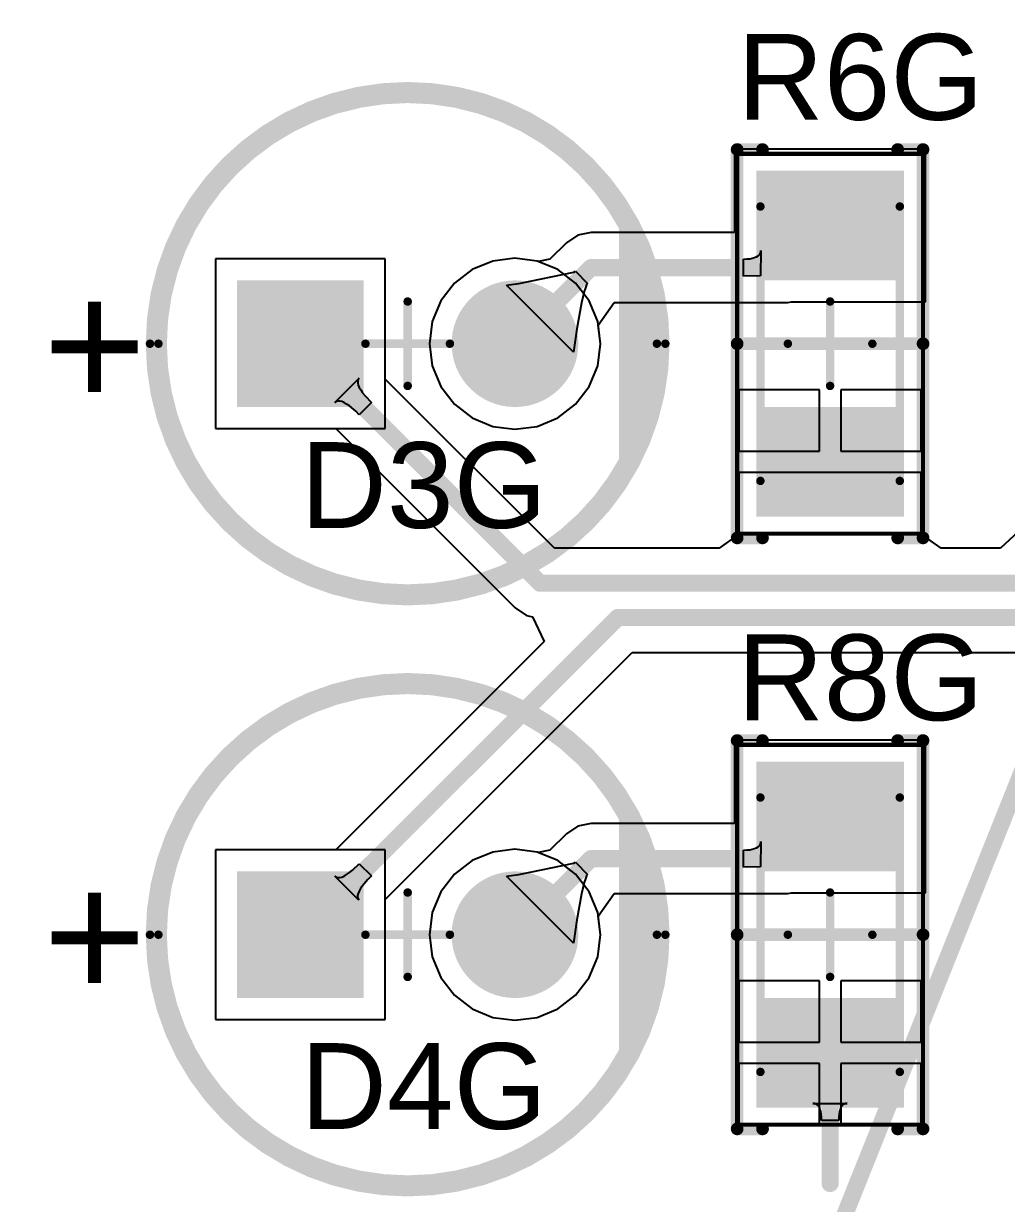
# Model space of a CAD drawing. Header units: inches. Extents: x -0.14 to 3.29, y -0.08 to 7.88.
# Drawn here: x 1.888 to 2.346, y 5.682 to 6.232 of the extents above; entities that cross this region are included whole.
import ezdxf

# ---------------------------------------------------------------- set-up
doc = ezdxf.new("R2010")
doc.units = ezdxf.units.IN
doc.header["$MEASUREMENT"] = 0
for name, color, linetype in [('Bottom Layer', 5, 'Continuous'), ('Bottom Solder', 6, 'Continuous'), ('Multi-Layer', 9, 'Continuous'), ('Pad Holes', 156, 'Continuous'), ('PCBD Notes', 76, 'Continuous'), ('Top 3D Body', 56, 'Continuous'), ('Top Courtyard', 56, 'Continuous'), ('Top Layer', 1, 'Continuous'), ('Top Overlay', 2, 'Continuous'), ('Top Paste', 8, 'Continuous'), ('Top Solder', 216, 'Continuous')]:
    doc.layers.add(name, color=color, linetype=linetype)
doc.styles.add('Arial', font='', dxfattribs={"height": 0.2})
doc.styles.get('Arial').set_extended_font_data('Arial')

# ---------------------------------------------------------------- blocks, each defined once
blk = doc.blocks.new('RES_1206_3216_310')
at = {"layer": 'Top Layer'}
for points in [[(-0.07874, -0.03248), (-0.07874, 0.03248), (-0.03149, 0.03248), (-0.03149, -0.03248)], [(0.0315, -0.03248), (0.0315, 0.03248), (0.07874, 0.03248), (0.07874, -0.03248)]]:
    blk.add_hatch(color=1, dxfattribs=at).paths.add_polyline_path(points)
at = {"layer": 'Top Paste'}
for points in [[(-0.07874, -0.03248), (-0.07874, 0.03248), (-0.03149, 0.03248), (-0.03149, -0.03248)], [(0.0315, -0.03248), (0.0315, 0.03248), (0.07874, 0.03248), (0.07874, -0.03248)]]:
    blk.add_hatch(color=8, dxfattribs=at).paths.add_polyline_path(points)
at = {"layer": 'Top Solder'}
for points in [[(-0.08071, -0.03445), (-0.08071, 0.03445), (-0.02953, 0.03445), (-0.02953, -0.03445)], [(0.02953, -0.03445), (0.02953, 0.03445), (0.08071, 0.03445), (0.08071, -0.03445)]]:
    blk.add_hatch(color=216, dxfattribs=at).paths.add_polyline_path(points)
at = {"layer": 'Top 3D Body'}
for points in [[(0.06398, 0.03248, 0.00394, 0.00394, 0), (-0.06398, 0.03248, 0.00394, 0.00394, 0)], [(-0.06398, -0.03248, 0.00394, 0.00394, 0), (-0.06398, 0.03248, 0.00394, 0.00394, 0)], [(0.06398, -0.03248, 0.00394, 0.00394, 0), (0.06398, 0.03248, 0.00394, 0.00394, 0)], [(0.06398, -0.03248, 0.00394, 0.00394, 0), (-0.06398, -0.03248, 0.00394, 0.00394, 0)]]:
    blk.add_lwpolyline(points, format="xyseb", dxfattribs=at)
for points in [[(-0.06496, 0.03248, 0.00197, 0.00197, 1), (-0.06299, 0.03248, 0.00197, 0.00197, 1)], [(-0.06496, 0.03248, 0.00197, 0.00197, 1), (-0.06299, 0.03248, 0.00197, 0.00197, 1)], [(0.06299, 0.03248, 0.00197, 0.00197, 1), (0.06496, 0.03248, 0.00197, 0.00197, 1)], [(0.06299, 0.03248, 0.00197, 0.00197, 1), (0.06496, 0.03248, 0.00197, 0.00197, 1)], [(-0.06496, -0.03248, 0.00197, 0.00197, 1), (-0.06299, -0.03248, 0.00197, 0.00197, 1)], [(-0.06496, -0.03248, 0.00197, 0.00197, 1), (-0.06299, -0.03248, 0.00197, 0.00197, 1)], [(0.06299, -0.03248, 0.00197, 0.00197, 1), (0.06496, -0.03248, 0.00197, 0.00197, 1)], [(0.06299, -0.03248, 0.00197, 0.00197, 1), (0.06496, -0.03248, 0.00197, 0.00197, 1)]]:
    blk.add_lwpolyline(points, format="xyseb", close=True, dxfattribs=at)
at = {"layer": 'Top Courtyard'}
for points in [[(0.08858, 0.04331, 0.00197, 0.00197, 0), (-0.08858, 0.04331, 0.00197, 0.00197, 0)], [(-0.08858, -0.04331, 0.00197, 0.00197, 0), (-0.08858, 0.04331, 0.00197, 0.00197, 0)], [(0.08858, -0.04331, 0.00197, 0.00197, 0), (0.08858, 0.04331, 0.00197, 0.00197, 0)], [(0, -0.01968, 0.00394, 0.00394, 0), (0, 0.01969, 0.00394, 0.00394, 0)], [(0.01969, 0, 0.00394, 0.00394, 0), (-0.01969, 0, 0.00394, 0.00394, 0)], [(0.08858, -0.04331, 0.00197, 0.00197, 0), (-0.08858, -0.04331, 0.00197, 0.00197, 0)]]:
    blk.add_lwpolyline(points, format="xyseb", dxfattribs=at)
for points in [[(-0.08908, 0.04331, 0.000984, 0.000984, 1), (-0.08809, 0.04331, 0.000984, 0.000984, 1)], [(-0.08908, 0.04331, 0.000984, 0.000984, 1), (-0.08809, 0.04331, 0.000984, 0.000984, 1)], [(0.08809, 0.04331, 0.000984, 0.000984, 1), (0.08908, 0.04331, 0.000984, 0.000984, 1)], [(0.08809, 0.04331, 0.000984, 0.000984, 1), (0.08908, 0.04331, 0.000984, 0.000984, 1)], [(-0.00098, 0.01969, 0.00197, 0.00197, 1), (0.00099, 0.01969, 0.00197, 0.00197, 1)], [(-0.02067, 0, 0.00197, 0.00197, 1), (-0.0187, 0, 0.00197, 0.00197, 1)], [(0.0187, 0, 0.00197, 0.00197, 1), (0.02067, 0, 0.00197, 0.00197, 1)], [(-0.00098, -0.01968, 0.00197, 0.00197, 1), (0.00099, -0.01968, 0.00197, 0.00197, 1)], [(-0.08908, -0.04331, 0.000984, 0.000984, 1), (-0.08809, -0.04331, 0.000984, 0.000984, 1)], [(-0.08908, -0.04331, 0.000984, 0.000984, 1), (-0.08809, -0.04331, 0.000984, 0.000984, 1)], [(0.08809, -0.04331, 0.000984, 0.000984, 1), (0.08908, -0.04331, 0.000984, 0.000984, 1)], [(0.08809, -0.04331, 0.000984, 0.000984, 1), (0.08908, -0.04331, 0.000984, 0.000984, 1)]]:
    blk.add_lwpolyline(points, format="xyseb", close=True, dxfattribs=at)
at = {"layer": 'Top Overlay'}
for points in [[(0.09055, 0.04331, 0.00591, 0.00591, 0), (-0.09055, 0.04331, 0.00591, 0.00591, 0)], [(-0.09055, 0.0315, 0.00591, 0.00591, 0), (-0.09055, 0.04331, 0.00591, 0.00591, 0)], [(0, -0.04331, 0.00591, 0.00591, 0), (0, 0.04331, 0.00591, 0.00591, 0)], [(0.09055, 0.0315, 0.00591, 0.00591, 0), (0.09055, 0.04331, 0.00591, 0.00591, 0)], [(-0.09055, -0.04331, 0.00591, 0.00591, 0), (-0.09055, -0.03149, 0.00591, 0.00591, 0)], [(0.09055, -0.04331, 0.00591, 0.00591, 0), (0.09055, -0.03149, 0.00591, 0.00591, 0)], [(0.09055, -0.04331, 0.00591, 0.00591, 0), (-0.09055, -0.04331, 0.00591, 0.00591, 0)]]:
    blk.add_lwpolyline(points, format="xyseb", dxfattribs=at)
for points in [[(-0.09203, 0.04331, 0.00295, 0.00295, 1), (-0.08907, 0.04331, 0.00295, 0.00295, 1)], [(-0.09203, 0.04331, 0.00295, 0.00295, 1), (-0.08907, 0.04331, 0.00295, 0.00295, 1)], [(-0.00148, 0.04331, 0.00295, 0.00295, 1), (0.00148, 0.04331, 0.00295, 0.00295, 1)], [(0.08907, 0.04331, 0.00295, 0.00295, 1), (0.09203, 0.04331, 0.00295, 0.00295, 1)], [(0.08907, 0.04331, 0.00295, 0.00295, 1), (0.09203, 0.04331, 0.00295, 0.00295, 1)], [(-0.09203, 0.0315, 0.00295, 0.00295, 1), (-0.08907, 0.0315, 0.00295, 0.00295, 1)], [(0.08907, 0.0315, 0.00295, 0.00295, 1), (0.09203, 0.0315, 0.00295, 0.00295, 1)], [(-0.09203, -0.03149, 0.00295, 0.00295, 1), (-0.08907, -0.03149, 0.00295, 0.00295, 1)], [(0.08907, -0.03149, 0.00295, 0.00295, 1), (0.09203, -0.03149, 0.00295, 0.00295, 1)], [(-0.09203, -0.04331, 0.00295, 0.00295, 1), (-0.08907, -0.04331, 0.00295, 0.00295, 1)], [(-0.09203, -0.04331, 0.00295, 0.00295, 1), (-0.08907, -0.04331, 0.00295, 0.00295, 1)], [(-0.00148, -0.04331, 0.00295, 0.00295, 1), (0.00148, -0.04331, 0.00295, 0.00295, 1)], [(0.08907, -0.04331, 0.00295, 0.00295, 1), (0.09203, -0.04331, 0.00295, 0.00295, 1)], [(0.08907, -0.04331, 0.00295, 0.00295, 1), (0.09203, -0.04331, 0.00295, 0.00295, 1)]]:
    blk.add_lwpolyline(points, format="xyseb", close=True, dxfattribs=at)
blk = doc.blocks.new('RES_1206_3216_330')
at = {"layer": 'Top Layer'}
for points in [[(-0.07874, -0.03248), (-0.07874, 0.03248), (-0.03149, 0.03248), (-0.03149, -0.03248)], [(0.0315, -0.03248), (0.0315, 0.03248), (0.07874, 0.03248), (0.07874, -0.03248)]]:
    blk.add_hatch(color=1, dxfattribs=at).paths.add_polyline_path(points)
at = {"layer": 'Top Paste'}
for points in [[(-0.07874, -0.03248), (-0.07874, 0.03248), (-0.03149, 0.03248), (-0.03149, -0.03248)], [(0.0315, -0.03248), (0.0315, 0.03248), (0.07874, 0.03248), (0.07874, -0.03248)]]:
    blk.add_hatch(color=8, dxfattribs=at).paths.add_polyline_path(points)
at = {"layer": 'Top Solder'}
for points in [[(-0.08071, -0.03445), (-0.08071, 0.03445), (-0.02953, 0.03445), (-0.02953, -0.03445)], [(0.02953, -0.03445), (0.02953, 0.03445), (0.08071, 0.03445), (0.08071, -0.03445)]]:
    blk.add_hatch(color=216, dxfattribs=at).paths.add_polyline_path(points)
at = {"layer": 'Top 3D Body'}
for points in [[(0.06398, 0.03248, 0.00394, 0.00394, 0), (-0.06398, 0.03248, 0.00394, 0.00394, 0)], [(-0.06398, -0.03248, 0.00394, 0.00394, 0), (-0.06398, 0.03248, 0.00394, 0.00394, 0)], [(0.06398, -0.03248, 0.00394, 0.00394, 0), (0.06398, 0.03248, 0.00394, 0.00394, 0)], [(0.06398, -0.03248, 0.00394, 0.00394, 0), (-0.06398, -0.03248, 0.00394, 0.00394, 0)]]:
    blk.add_lwpolyline(points, format="xyseb", dxfattribs=at)
for points in [[(-0.06496, 0.03248, 0.00197, 0.00197, 1), (-0.06299, 0.03248, 0.00197, 0.00197, 1)], [(-0.06496, 0.03248, 0.00197, 0.00197, 1), (-0.06299, 0.03248, 0.00197, 0.00197, 1)], [(0.06299, 0.03248, 0.00197, 0.00197, 1), (0.06496, 0.03248, 0.00197, 0.00197, 1)], [(0.06299, 0.03248, 0.00197, 0.00197, 1), (0.06496, 0.03248, 0.00197, 0.00197, 1)], [(-0.06496, -0.03248, 0.00197, 0.00197, 1), (-0.06299, -0.03248, 0.00197, 0.00197, 1)], [(-0.06496, -0.03248, 0.00197, 0.00197, 1), (-0.06299, -0.03248, 0.00197, 0.00197, 1)], [(0.06299, -0.03248, 0.00197, 0.00197, 1), (0.06496, -0.03248, 0.00197, 0.00197, 1)], [(0.06299, -0.03248, 0.00197, 0.00197, 1), (0.06496, -0.03248, 0.00197, 0.00197, 1)]]:
    blk.add_lwpolyline(points, format="xyseb", close=True, dxfattribs=at)
at = {"layer": 'Top Courtyard'}
for points in [[(0.08858, 0.04331, 0.00197, 0.00197, 0), (-0.08858, 0.04331, 0.00197, 0.00197, 0)], [(-0.08858, -0.04331, 0.00197, 0.00197, 0), (-0.08858, 0.04331, 0.00197, 0.00197, 0)], [(0.08858, -0.04331, 0.00197, 0.00197, 0), (0.08858, 0.04331, 0.00197, 0.00197, 0)], [(0, -0.01968, 0.00394, 0.00394, 0), (0, 0.01969, 0.00394, 0.00394, 0)], [(0.01969, 0, 0.00394, 0.00394, 0), (-0.01968, 0, 0.00394, 0.00394, 0)], [(0.08858, -0.04331, 0.00197, 0.00197, 0), (-0.08858, -0.04331, 0.00197, 0.00197, 0)]]:
    blk.add_lwpolyline(points, format="xyseb", dxfattribs=at)
for points in [[(-0.08907, 0.04331, 0.000984, 0.000984, 1), (-0.08809, 0.04331, 0.000984, 0.000984, 1)], [(-0.08907, 0.04331, 0.000984, 0.000984, 1), (-0.08809, 0.04331, 0.000984, 0.000984, 1)], [(0.08809, 0.04331, 0.000984, 0.000984, 1), (0.08908, 0.04331, 0.000984, 0.000984, 1)], [(0.08809, 0.04331, 0.000984, 0.000984, 1), (0.08908, 0.04331, 0.000984, 0.000984, 1)], [(-0.00098, 0.01969, 0.00197, 0.00197, 1), (0.00099, 0.01969, 0.00197, 0.00197, 1)], [(-0.02067, 0, 0.00197, 0.00197, 1), (-0.0187, 0, 0.00197, 0.00197, 1)], [(0.0187, 0, 0.00197, 0.00197, 1), (0.02067, 0, 0.00197, 0.00197, 1)], [(-0.00098, -0.01968, 0.00197, 0.00197, 1), (0.00099, -0.01968, 0.00197, 0.00197, 1)], [(-0.08907, -0.04331, 0.000984, 0.000984, 1), (-0.08809, -0.04331, 0.000984, 0.000984, 1)], [(-0.08907, -0.04331, 0.000984, 0.000984, 1), (-0.08809, -0.04331, 0.000984, 0.000984, 1)], [(0.08809, -0.04331, 0.000984, 0.000984, 1), (0.08908, -0.04331, 0.000984, 0.000984, 1)], [(0.08809, -0.04331, 0.000984, 0.000984, 1), (0.08908, -0.04331, 0.000984, 0.000984, 1)]]:
    blk.add_lwpolyline(points, format="xyseb", close=True, dxfattribs=at)
at = {"layer": 'Top Overlay'}
for points in [[(0.09055, 0.04331, 0.00591, 0.00591, 0), (-0.09055, 0.04331, 0.00591, 0.00591, 0)], [(-0.09055, 0.0315, 0.00591, 0.00591, 0), (-0.09055, 0.04331, 0.00591, 0.00591, 0)], [(0, -0.04331, 0.00591, 0.00591, 0), (0, 0.04331, 0.00591, 0.00591, 0)], [(0.09055, 0.0315, 0.00591, 0.00591, 0), (0.09055, 0.04331, 0.00591, 0.00591, 0)], [(-0.09055, -0.04331, 0.00591, 0.00591, 0), (-0.09055, -0.03149, 0.00591, 0.00591, 0)], [(0.09055, -0.04331, 0.00591, 0.00591, 0), (0.09055, -0.03149, 0.00591, 0.00591, 0)], [(0.09055, -0.04331, 0.00591, 0.00591, 0), (-0.09055, -0.04331, 0.00591, 0.00591, 0)]]:
    blk.add_lwpolyline(points, format="xyseb", dxfattribs=at)
for points in [[(-0.09203, 0.04331, 0.00295, 0.00295, 1), (-0.08907, 0.04331, 0.00295, 0.00295, 1)], [(-0.09203, 0.04331, 0.00295, 0.00295, 1), (-0.08907, 0.04331, 0.00295, 0.00295, 1)], [(-0.00147, 0.04331, 0.00295, 0.00295, 1), (0.00148, 0.04331, 0.00295, 0.00295, 1)], [(0.08908, 0.04331, 0.00295, 0.00295, 1), (0.09203, 0.04331, 0.00295, 0.00295, 1)], [(0.08908, 0.04331, 0.00295, 0.00295, 1), (0.09203, 0.04331, 0.00295, 0.00295, 1)], [(-0.09203, 0.0315, 0.00295, 0.00295, 1), (-0.08907, 0.0315, 0.00295, 0.00295, 1)], [(0.08908, 0.0315, 0.00295, 0.00295, 1), (0.09203, 0.0315, 0.00295, 0.00295, 1)], [(-0.09203, -0.03149, 0.00295, 0.00295, 1), (-0.08907, -0.03149, 0.00295, 0.00295, 1)], [(0.08908, -0.03149, 0.00295, 0.00295, 1), (0.09203, -0.03149, 0.00295, 0.00295, 1)], [(-0.09203, -0.04331, 0.00295, 0.00295, 1), (-0.08907, -0.04331, 0.00295, 0.00295, 1)], [(-0.09203, -0.04331, 0.00295, 0.00295, 1), (-0.08907, -0.04331, 0.00295, 0.00295, 1)], [(-0.00147, -0.04331, 0.00295, 0.00295, 1), (0.00148, -0.04331, 0.00295, 0.00295, 1)], [(0.08908, -0.04331, 0.00295, 0.00295, 1), (0.09203, -0.04331, 0.00295, 0.00295, 1)], [(0.08908, -0.04331, 0.00295, 0.00295, 1), (0.09203, -0.04331, 0.00295, 0.00295, 1)]]:
    blk.add_lwpolyline(points, format="xyseb", close=True, dxfattribs=at)
blk = doc.blocks.new('ED49B4F6_595F_4D62_96BB_D7184CAA9B94_413')
at = {"layer": 'Bottom Layer'}
blk.add_hatch(color=5, dxfattribs=at).paths.add_polyline_path([(-0.02244, -0.02756), (-0.07756, -0.02756), (-0.07756, 0.02756), (-0.02244, 0.02756)])
h = blk.add_hatch(color=5, dxfattribs=at)
edge = h.paths.add_edge_path()
edge.add_arc((0.05, 0), 0.02756, 0, 360)
at = {"layer": 'Bottom Solder'}
blk.add_hatch(color=6, dxfattribs=at).paths.add_polyline_path([(-0.02047, -0.02953), (-0.07953, -0.02953), (-0.07953, 0.02953), (-0.02047, 0.02953)])
h = blk.add_hatch(color=6, dxfattribs=at)
edge = h.paths.add_edge_path()
edge.add_arc((0.05, 0), 0.02953, 0, 360)
at = {"layer": 'Multi-Layer'}
blk.add_hatch(color=9, dxfattribs=at).paths.add_polyline_path([(-0.02244, -0.02756), (-0.07756, -0.02756), (-0.07756, 0.02756), (-0.02244, 0.02756)])
h = blk.add_hatch(color=9, dxfattribs=at)
edge = h.paths.add_edge_path()
edge.add_arc((0.05, 0), 0.02756, 0, 360)
at = {"layer": 'Pad Holes'}
h = blk.add_hatch(color=7, dxfattribs=at)
edge = h.paths.add_edge_path()
edge.add_arc((-0.05, 0), 0.0175, 0, 360)
h = blk.add_hatch(color=7, dxfattribs=at)
edge = h.paths.add_edge_path()
edge.add_arc((0.05, 0), 0.0175, 0, 360)
at = {"layer": 'Top Layer'}
blk.add_hatch(color=1, dxfattribs=at).paths.add_polyline_path([(-0.02244, -0.02756), (-0.07756, -0.02756), (-0.07756, 0.02756), (-0.02244, 0.02756)])
h = blk.add_hatch(color=1, dxfattribs=at)
edge = h.paths.add_edge_path()
edge.add_arc((0.05, 0), 0.02756, 0, 360)
at = {"layer": 'Top Solder'}
blk.add_hatch(color=216, dxfattribs=at).paths.add_polyline_path([(-0.02047, -0.02953), (-0.07953, -0.02953), (-0.07953, 0.02953), (-0.02047, 0.02953)])
h = blk.add_hatch(color=216, dxfattribs=at)
edge = h.paths.add_edge_path()
edge.add_arc((0.05, 0), 0.02953, 0, 360)
at = {"layer": 'Top 3D Body'}
for points in [[(0.11614, 0, 0.00394, 0.00394, 1), (-0.11614, 0, 0.00394, 0.00394, 1)], [(-0.11713, 0, 0.00197, 0.00197, 1), (-0.11516, 0, 0.00197, 0.00197, 1)], [(0.11516, 0, 0.00197, 0.00197, 1), (0.11713, 0, 0.00197, 0.00197, 1)]]:
    blk.add_lwpolyline(points, format="xyseb", close=True, dxfattribs=at)
at = {"layer": 'Top Courtyard'}
for points in [[(0.12008, 0, 0.00394, 0.00394, 1), (-0.12008, 0, 0.00394, 0.00394, 1)], [(-0.00098, 0.01969, 0.00197, 0.00197, 1), (0.00099, 0.01969, 0.00197, 0.00197, 1)], [(-0.12106, 0, 0.00197, 0.00197, 1), (-0.11909, 0, 0.00197, 0.00197, 1)], [(-0.02067, 0, 0.00197, 0.00197, 1), (-0.0187, 0, 0.00197, 0.00197, 1)], [(0.0187, 0, 0.00197, 0.00197, 1), (0.02067, 0, 0.00197, 0.00197, 1)], [(0.11909, 0, 0.00197, 0.00197, 1), (0.12106, 0, 0.00197, 0.00197, 1)], [(-0.00098, -0.01968, 0.00197, 0.00197, 1), (0.00099, -0.01968, 0.00197, 0.00197, 1)]]:
    blk.add_lwpolyline(points, format="xyseb", close=True, dxfattribs=at)
for points in [[(0, -0.01968, 0.00394, 0.00394, 0), (0, 0.01969, 0.00394, 0.00394, 0)], [(-0.01968, 0, 0.00394, 0.00394, 0), (0.01969, 0, 0.00394, 0.00394, 0)]]:
    blk.add_lwpolyline(points, format="xyseb", dxfattribs=at)
at = {"layer": 'Top Overlay'}
for points in [[(0.11614, 0, 0.00787, 0.00787, 1), (-0.11614, 0, 0.00787, 0.00787, 1)], [(0.1004, 0.05512, 0.00394, 0.00394, 1), (0.10433, 0.05512, 0.00394, 0.00394, 1)], [(0.10433, 0.03937, 0.00394, 0.00394, 1), (0.10827, 0.03937, 0.00394, 0.00394, 1)], [(0.10827, 0.02362, 0.00394, 0.00394, 1), (0.11221, 0.02362, 0.00394, 0.00394, 1)], [(-0.11811, 0, 0.00394, 0.00394, 1), (-0.11417, 0, 0.00394, 0.00394, 1)], [(0.11417, 0, 0.00394, 0.00394, 1), (0.11811, 0, 0.00394, 0.00394, 1)], [(0.10827, -0.02756, 0.00394, 0.00394, 1), (0.11221, -0.02756, 0.00394, 0.00394, 1)], [(0.1004, -0.03937, 0.00394, 0.00394, 1), (0.10433, -0.03937, 0.00394, 0.00394, 1)], [(0.1004, -0.03937, 0.00394, 0.00394, 1), (0.10433, -0.03937, 0.00394, 0.00394, 1)], [(0.10433, -0.03937, 0.00394, 0.00394, 1), (0.10827, -0.03937, 0.00394, 0.00394, 1)], [(0.1004, -0.05512, 0.00394, 0.00394, 1), (0.10433, -0.05512, 0.00394, 0.00394, 1)]]:
    blk.add_lwpolyline(points, format="xyseb", close=True, dxfattribs=at)
for points in [[(0.10236, -0.03937, 0.00787, 0.00787, 0), (0.10236, 0.05512, 0.00787, 0.00787, 0)], [(0.1063, -0.03937, 0.00787, 0.00787, 0), (0.1063, 0.03937, 0.00787, 0.00787, 0)], [(0.11024, -0.02756, 0.00787, 0.00787, 0), (0.11024, 0.02362, 0.00787, 0.00787, 0)], [(0.10236, -0.05512, 0.00787, 0.00787, 0), (0.10236, -0.03937, 0.00787, 0.00787, 0)]]:
    blk.add_lwpolyline(points, format="xyseb", dxfattribs=at)
at = {"layer": 'Top Overlay', "style": 'Arial'}
blk.add_text('+', height=0.05906, dxfattribs=at).set_placement((-0.17, -0.03))
blk = doc.blocks.new('ED49B4F6_595F_4D62_96BB_D7184CAA9B94_423')
at = {"layer": 'Bottom Layer'}
blk.add_hatch(color=5, dxfattribs=at).paths.add_polyline_path([(-0.02244, -0.02756), (-0.07756, -0.02756), (-0.07756, 0.02756), (-0.02244, 0.02756)])
h = blk.add_hatch(color=5, dxfattribs=at)
edge = h.paths.add_edge_path()
edge.add_arc((0.05, 0), 0.02756, 0, 360)
at = {"layer": 'Bottom Solder'}
blk.add_hatch(color=6, dxfattribs=at).paths.add_polyline_path([(-0.02047, -0.02953), (-0.07953, -0.02953), (-0.07953, 0.02953), (-0.02047, 0.02953)])
h = blk.add_hatch(color=6, dxfattribs=at)
edge = h.paths.add_edge_path()
edge.add_arc((0.05, 0), 0.02953, 0, 360)
at = {"layer": 'Multi-Layer'}
blk.add_hatch(color=9, dxfattribs=at).paths.add_polyline_path([(-0.02244, -0.02756), (-0.07756, -0.02756), (-0.07756, 0.02756), (-0.02244, 0.02756)])
h = blk.add_hatch(color=9, dxfattribs=at)
edge = h.paths.add_edge_path()
edge.add_arc((0.05, 0), 0.02756, 0, 360)
at = {"layer": 'Pad Holes'}
h = blk.add_hatch(color=7, dxfattribs=at)
edge = h.paths.add_edge_path()
edge.add_arc((-0.05, 0), 0.0175, 0, 360)
h = blk.add_hatch(color=7, dxfattribs=at)
edge = h.paths.add_edge_path()
edge.add_arc((0.05, 0), 0.0175, 0, 360)
at = {"layer": 'Top Layer'}
blk.add_hatch(color=1, dxfattribs=at).paths.add_polyline_path([(-0.02244, -0.02756), (-0.07756, -0.02756), (-0.07756, 0.02756), (-0.02244, 0.02756)])
h = blk.add_hatch(color=1, dxfattribs=at)
edge = h.paths.add_edge_path()
edge.add_arc((0.05, 0), 0.02756, 0, 360)
at = {"layer": 'Top Solder'}
blk.add_hatch(color=216, dxfattribs=at).paths.add_polyline_path([(-0.02047, -0.02953), (-0.07953, -0.02953), (-0.07953, 0.02953), (-0.02047, 0.02953)])
h = blk.add_hatch(color=216, dxfattribs=at)
edge = h.paths.add_edge_path()
edge.add_arc((0.05, 0), 0.02953, 0, 360)
at = {"layer": 'Top 3D Body'}
for points in [[(0.11614, 0, 0.00394, 0.00394, 1), (-0.11614, 0, 0.00394, 0.00394, 1)], [(-0.11713, 0, 0.00197, 0.00197, 1), (-0.11516, 0, 0.00197, 0.00197, 1)], [(0.11516, 0, 0.00197, 0.00197, 1), (0.11713, 0, 0.00197, 0.00197, 1)]]:
    blk.add_lwpolyline(points, format="xyseb", close=True, dxfattribs=at)
at = {"layer": 'Top Courtyard'}
for points in [[(0.12008, 0, 0.00394, 0.00394, 1), (-0.12008, 0, 0.00394, 0.00394, 1)], [(-0.00098, 0.01969, 0.00197, 0.00197, 1), (0.00099, 0.01969, 0.00197, 0.00197, 1)], [(-0.12106, 0, 0.00197, 0.00197, 1), (-0.11909, 0, 0.00197, 0.00197, 1)], [(-0.02067, 0, 0.00197, 0.00197, 1), (-0.0187, 0, 0.00197, 0.00197, 1)], [(0.0187, 0, 0.00197, 0.00197, 1), (0.02067, 0, 0.00197, 0.00197, 1)], [(0.11909, 0, 0.00197, 0.00197, 1), (0.12106, 0, 0.00197, 0.00197, 1)], [(-0.00098, -0.01968, 0.00197, 0.00197, 1), (0.00099, -0.01968, 0.00197, 0.00197, 1)]]:
    blk.add_lwpolyline(points, format="xyseb", close=True, dxfattribs=at)
for points in [[(0, -0.01968, 0.00394, 0.00394, 0), (0, 0.01969, 0.00394, 0.00394, 0)], [(-0.01968, 0, 0.00394, 0.00394, 0), (0.01969, 0, 0.00394, 0.00394, 0)]]:
    blk.add_lwpolyline(points, format="xyseb", dxfattribs=at)
at = {"layer": 'Top Overlay'}
for points in [[(0.11614, 0, 0.00787, 0.00787, 1), (-0.11614, 0, 0.00787, 0.00787, 1)], [(0.1004, 0.05512, 0.00394, 0.00394, 1), (0.10433, 0.05512, 0.00394, 0.00394, 1)], [(0.10433, 0.03937, 0.00394, 0.00394, 1), (0.10827, 0.03937, 0.00394, 0.00394, 1)], [(0.10827, 0.02362, 0.00394, 0.00394, 1), (0.11221, 0.02362, 0.00394, 0.00394, 1)], [(-0.11811, 0, 0.00394, 0.00394, 1), (-0.11417, 0, 0.00394, 0.00394, 1)], [(0.11417, 0, 0.00394, 0.00394, 1), (0.11811, 0, 0.00394, 0.00394, 1)], [(0.10827, -0.02756, 0.00394, 0.00394, 1), (0.11221, -0.02756, 0.00394, 0.00394, 1)], [(0.1004, -0.03937, 0.00394, 0.00394, 1), (0.10433, -0.03937, 0.00394, 0.00394, 1)], [(0.1004, -0.03937, 0.00394, 0.00394, 1), (0.10433, -0.03937, 0.00394, 0.00394, 1)], [(0.10433, -0.03937, 0.00394, 0.00394, 1), (0.10827, -0.03937, 0.00394, 0.00394, 1)], [(0.1004, -0.05512, 0.00394, 0.00394, 1), (0.10433, -0.05512, 0.00394, 0.00394, 1)]]:
    blk.add_lwpolyline(points, format="xyseb", close=True, dxfattribs=at)
for points in [[(0.10236, -0.03937, 0.00787, 0.00787, 0), (0.10236, 0.05512, 0.00787, 0.00787, 0)], [(0.1063, -0.03937, 0.00787, 0.00787, 0), (0.1063, 0.03937, 0.00787, 0.00787, 0)], [(0.11024, -0.02756, 0.00787, 0.00787, 0), (0.11024, 0.02362, 0.00787, 0.00787, 0)], [(0.10236, -0.05512, 0.00787, 0.00787, 0), (0.10236, -0.03937, 0.00787, 0.00787, 0)]]:
    blk.add_lwpolyline(points, format="xyseb", dxfattribs=at)
at = {"layer": 'Top Overlay', "style": 'Arial'}
blk.add_text('+', height=0.05906, dxfattribs=at).set_placement((-0.17, -0.03))

msp = doc.modelspace()

# ---------------------------------------------------------------- linework, layer by layer
at = {"layer": 'Bottom Layer'}
for p, q in [((2.05649, 6.12224), (1.97737, 6.12224)), ((1.97737, 6.12224), (1.97737, 6.04312)), ((2.05649, 6.04312), (2.05649, 6.12224)), ((2.1066, 6.12122), (2.09698, 6.11723)), ((2.11693, 6.12258), (2.1066, 6.12122)), ((2.12726, 6.12122), (2.11693, 6.12258)), ((2.13688, 6.11723), (2.12726, 6.12122)), ((2.09698, 6.11723), (2.08872, 6.11089)), ((2.14514, 6.11089), (2.13688, 6.11723)), ((2.08872, 6.11089), (2.08238, 6.10263)), ((2.15148, 6.10263), (2.14514, 6.11089)), ((2.08238, 6.10263), (2.07839, 6.093)), ((2.15547, 6.093), (2.15148, 6.10263)), ((2.07839, 6.093), (2.07703, 6.08268)), ((2.15683, 6.08268), (2.15547, 6.093)), ((2.07703, 6.08268), (2.07839, 6.07235)), ((2.15547, 6.07235), (2.15683, 6.08268)), ((2.07839, 6.07235), (2.08238, 6.06273)), ((2.15148, 6.06273), (2.15547, 6.07235)), ((2.08238, 6.06273), (2.08872, 6.05446)), ((2.14514, 6.05446), (2.15148, 6.06273)), ((2.08872, 6.05446), (2.09698, 6.04812)), ((2.13688, 6.04812), (2.14514, 6.05446)), ((2.09698, 6.04812), (2.1066, 6.04414)), ((2.12726, 6.04414), (2.13688, 6.04812)), ((1.97737, 6.04312), (2.05649, 6.04312)), ((2.1066, 6.04414), (2.11693, 6.04278)), ((2.11693, 6.04278), (2.12726, 6.04414)), ((2.05649, 5.84665), (1.97737, 5.84665)), ((1.97737, 5.84665), (1.97737, 5.76753)), ((2.05649, 5.76753), (2.05649, 5.84665)), ((2.1066, 5.84563), (2.09698, 5.84164)), ((2.11693, 5.84699), (2.1066, 5.84563)), ((2.12726, 5.84563), (2.11693, 5.84699)), ((2.13688, 5.84164), (2.12726, 5.84563)), ((2.09698, 5.84164), (2.08872, 5.8353)), ((2.14514, 5.8353), (2.13688, 5.84164)), ((2.08872, 5.8353), (2.08238, 5.82704)), ((2.15148, 5.82704), (2.14514, 5.8353)), ((2.08238, 5.82704), (2.07839, 5.81741)), ((2.15547, 5.81741), (2.15148, 5.82704)), ((2.07839, 5.81741), (2.07703, 5.80709)), ((2.15683, 5.80709), (2.15547, 5.81741)), ((2.07703, 5.80709), (2.07839, 5.79676)), ((2.15547, 5.79676), (2.15683, 5.80709)), ((2.07839, 5.79676), (2.08238, 5.78714)), ((2.15148, 5.78714), (2.15547, 5.79676)), ((2.08238, 5.78714), (2.08872, 5.77887)), ((2.14514, 5.77887), (2.15148, 5.78714)), ((2.08872, 5.77887), (2.09698, 5.77253)), ((2.13688, 5.77253), (2.14514, 5.77887)), ((2.09698, 5.77253), (2.1066, 5.76855)), ((2.12726, 5.76855), (2.13688, 5.77253)), ((1.97737, 5.76753), (2.05649, 5.76753)), ((2.1066, 5.76855), (2.11693, 5.76719)), ((2.11693, 5.76719), (2.12726, 5.76855))]:
    msp.add_line(p, q, dxfattribs=at)
at = {"layer": 'PCBD Notes'}
msp.add_lwpolyline([(0, 0, 0.00787, 0.00787, 0), (3.14961, 7.87402, 0.00787, 0.00787, 0)], format="xyseb", dxfattribs=at)
at = {"layer": 'Top Layer'}
for p, q in [((2.30826, 6.17342), (2.2193, 6.17342)), ((2.2193, 6.17342), (2.2193, 6.13449)), ((2.30826, 6.10217), (2.30826, 6.17342)), ((2.15243, 6.13449), (2.14618, 6.13324)), ((2.2193, 6.13449), (2.15243, 6.13449)), ((2.14089, 6.12971), (2.13325, 6.12207)), ((2.14618, 6.13324), (2.14089, 6.12971)), ((2.22949, 6.12317), (2.23022, 6.12361)), ((2.23022, 6.12361), (2.23079, 6.12413)), ((2.23079, 6.12413), (2.2312, 6.12473)), ((2.2312, 6.12473), (2.23145, 6.12541)), ((2.23154, 6.12617), (2.23142, 6.11429)), ((2.23145, 6.12541), (2.23154, 6.12617)), ((2.05649, 6.12224), (1.97737, 6.12224)), ((1.97737, 6.12224), (1.97737, 6.04312)), ((2.05649, 6.06619), (2.05649, 6.12224)), ((2.1066, 6.12122), (2.09698, 6.11723)), ((2.11693, 6.12258), (2.1066, 6.12122)), ((2.12726, 6.12122), (2.11693, 6.12258)), ((2.12785, 6.12097), (2.12726, 6.12122)), ((2.13325, 6.12207), (2.12785, 6.12097)), ((2.22342, 6.12217), (2.22496, 6.12221)), ((2.22342, 6.11417), (2.22342, 6.12217)), ((2.22496, 6.12221), (2.22633, 6.12233)), ((2.22633, 6.12233), (2.22754, 6.12253)), ((2.22754, 6.12253), (2.2286, 6.12281)), ((2.2286, 6.12281), (2.22949, 6.12317)), ((2.09698, 6.11723), (2.08872, 6.11089)), ((2.11872, 6.11079), (2.14434, 6.116)), ((2.14434, 6.116), (2.14507, 6.11648)), ((2.14507, 6.11648), (2.15073, 6.11082)), ((2.23142, 6.11429), (2.22342, 6.11417)), ((2.08872, 6.11089), (2.08238, 6.10263)), ((2.11305, 6.10996), (2.11872, 6.11079)), ((2.14421, 6.0788), (2.11305, 6.10996)), ((2.14918, 6.10698), (2.14796, 6.10167)), ((2.14974, 6.10881), (2.14918, 6.10698)), ((2.15025, 6.11009), (2.14974, 6.10881)), ((2.15073, 6.11082), (2.15025, 6.11009)), ((2.08238, 6.10263), (2.07839, 6.093)), ((2.14796, 6.10167), (2.14583, 6.08959)), ((2.15569, 6.0913), (2.16316, 6.10186)), ((2.16316, 6.10186), (2.24416, 6.10186)), ((2.24416, 6.10186), (2.24573, 6.10217)), ((2.24573, 6.10217), (2.30826, 6.10217)), ((2.07839, 6.093), (2.07703, 6.08268)), ((2.15683, 6.08268), (2.15569, 6.0913)), ((2.14583, 6.08959), (2.14421, 6.0788)), ((2.07703, 6.08268), (2.07839, 6.07235)), ((2.15547, 6.07235), (2.15683, 6.08268)), ((2.07839, 6.07235), (2.08238, 6.06273)), ((2.15148, 6.06273), (2.15547, 6.07235)), ((2.03306, 6.05524), (2.04437, 6.06655)), ((2.04392, 6.06593), (2.04369, 6.06519)), ((2.04369, 6.06519), (2.04369, 6.06434)), ((2.04369, 6.06434), (2.04392, 6.06338)), ((2.04437, 6.06655), (2.04392, 6.06593)), ((2.04392, 6.06338), (2.04437, 6.06231)), ((2.13537, 5.9873), (2.05649, 6.06619)), ((2.08238, 6.06273), (2.08872, 6.05446)), ((2.14514, 6.05446), (2.15148, 6.06273)), ((2.04437, 6.06231), (2.04505, 6.06112)), ((2.04505, 6.06112), (2.04595, 6.05982)), ((2.04595, 6.05982), (2.04708, 6.0584)), ((2.04708, 6.0584), (2.05003, 6.05524)), ((2.25878, 6.06118), (2.2213, 6.06118)), ((2.2213, 6.06118), (2.2213, 6.03256)), ((2.25878, 6.03256), (2.25878, 6.06118)), ((2.30626, 6.06118), (2.26878, 6.06118)), ((2.26878, 6.06118), (2.26878, 6.03256)), ((2.30626, 6.03256), (2.30626, 6.06118)), ((2.03368, 6.05569), (2.03306, 6.05524)), ((2.03441, 6.05592), (2.03368, 6.05569)), ((2.03526, 6.05592), (2.03441, 6.05592)), ((2.03622, 6.05569), (2.03526, 6.05592)), ((2.0373, 6.05524), (2.03622, 6.05569)), ((2.03849, 6.05456), (2.0373, 6.05524)), ((2.03979, 6.05365), (2.03849, 6.05456)), ((2.04273, 6.05116), (2.03979, 6.05365)), ((2.05003, 6.05524), (2.04437, 6.04958)), ((2.08872, 6.05446), (2.09698, 6.04812)), ((2.13688, 6.04812), (2.14514, 6.05446)), ((2.04437, 6.04958), (2.04273, 6.05116)), ((2.09698, 6.04812), (2.1066, 6.04414)), ((2.12726, 6.04414), (2.13688, 6.04812)), ((1.97737, 6.04312), (2.03342, 6.04312)), ((2.03342, 6.04312), (2.11708, 5.95946)), ((2.1066, 6.04414), (2.11693, 6.04278)), ((2.11693, 6.04278), (2.12726, 6.04414)), ((2.2213, 6.03256), (2.25878, 6.03256)), ((2.26878, 6.03256), (2.30626, 6.03256)), ((2.30626, 6.02256), (2.2213, 6.02256)), ((2.2213, 6.02256), (2.2213, 5.9993)), ((2.30626, 5.9993), (2.30626, 6.02256)), ((2.2213, 5.9993), (2.2213, 5.99394)), ((2.30626, 5.99394), (2.30626, 5.9993)), ((2.35345, 5.99677), (2.34311, 5.9873)), ((2.2213, 5.99394), (2.21205, 5.9873)), ((2.31551, 5.9873), (2.30626, 5.99394)), ((2.21205, 5.9873), (2.13537, 5.9873)), ((2.34311, 5.9873), (2.31551, 5.9873)), ((2.11708, 5.95946), (2.12237, 5.95592)), ((2.12237, 5.95592), (2.12517, 5.95536)), ((2.12517, 5.95536), (2.13053, 5.94375)), ((2.13053, 5.94375), (2.03342, 5.84665)), ((2.05649, 5.82357), (2.17159, 5.93868)), ((2.17159, 5.93868), (2.40271, 5.93868)), ((2.30826, 5.89782), (2.2193, 5.89782)), ((2.2193, 5.89782), (2.2193, 5.8589)), ((2.30826, 5.82658), (2.30826, 5.89782)), ((2.14089, 5.85412), (2.13325, 5.84648)), ((2.14618, 5.85765), (2.14089, 5.85412)), ((2.15243, 5.8589), (2.14618, 5.85765)), ((2.2193, 5.8589), (2.15243, 5.8589)), ((2.23022, 5.84802), (2.23079, 5.84854)), ((2.23079, 5.84854), (2.2312, 5.84914)), ((2.2312, 5.84914), (2.23145, 5.84982)), ((2.23154, 5.85058), (2.23142, 5.8387)), ((2.23145, 5.84982), (2.23154, 5.85058)), ((2.03342, 5.84665), (1.97737, 5.84665)), ((1.97737, 5.84665), (1.97737, 5.76753)), ((2.1066, 5.84563), (2.09698, 5.84164)), ((2.11693, 5.84699), (2.1066, 5.84563)), ((2.12726, 5.84563), (2.11693, 5.84699)), ((2.12785, 5.84538), (2.12726, 5.84563)), ((2.13325, 5.84648), (2.12785, 5.84538)), ((2.22342, 5.84658), (2.22496, 5.84662)), ((2.22342, 5.83858), (2.22342, 5.84658)), ((2.22496, 5.84662), (2.22633, 5.84674)), ((2.22633, 5.84674), (2.22754, 5.84694)), ((2.22754, 5.84694), (2.2286, 5.84722)), ((2.2286, 5.84722), (2.22949, 5.84758)), ((2.22949, 5.84758), (2.23022, 5.84802)), ((2.03976, 5.83607), (2.04118, 5.83722)), ((2.04118, 5.83722), (2.04437, 5.84018)), ((2.04437, 5.84018), (2.05003, 5.83453)), ((2.09698, 5.84164), (2.08872, 5.8353)), ((2.11872, 5.8352), (2.14434, 5.84041)), ((2.14434, 5.84041), (2.14507, 5.84089)), ((2.14507, 5.84089), (2.15073, 5.83523)), ((2.23142, 5.8387), (2.22342, 5.83858)), ((2.04425, 5.82321), (2.03306, 5.83441)), ((2.03306, 5.83441), (2.03367, 5.83396)), ((2.03367, 5.83396), (2.03439, 5.83375)), ((2.03439, 5.83375), (2.03524, 5.83376)), ((2.03524, 5.83376), (2.03619, 5.834)), ((2.03619, 5.834), (2.03727, 5.83447)), ((2.03727, 5.83447), (2.03846, 5.83516)), ((2.03846, 5.83516), (2.03976, 5.83607)), ((2.04843, 5.83287), (2.04592, 5.82992)), ((2.05003, 5.83453), (2.04843, 5.83287)), ((2.08872, 5.8353), (2.08238, 5.82704)), ((2.11305, 5.83437), (2.11872, 5.8352)), ((2.14421, 5.80321), (2.11305, 5.83437)), ((2.14974, 5.83322), (2.14918, 5.83139)), ((2.15025, 5.8345), (2.14974, 5.83322)), ((2.15073, 5.83523), (2.15025, 5.8345)), ((2.04384, 5.82635), (2.04361, 5.82539)), ((2.04431, 5.82742), (2.04384, 5.82635)), ((2.045, 5.82861), (2.04431, 5.82742)), ((2.04592, 5.82992), (2.045, 5.82861)), ((2.08238, 5.82704), (2.07839, 5.81741)), ((2.14918, 5.83139), (2.14796, 5.82608)), ((2.15569, 5.81571), (2.16316, 5.82627)), ((2.16316, 5.82627), (2.24416, 5.82627)), ((2.24416, 5.82627), (2.24572, 5.82658)), ((2.24572, 5.82658), (2.30826, 5.82658)), ((2.04361, 5.82539), (2.04359, 5.82455)), ((2.04359, 5.82455), (2.04381, 5.82382)), ((2.04381, 5.82382), (2.04425, 5.82321)), ((2.05649, 5.76753), (2.05649, 5.82357)), ((2.14796, 5.82608), (2.14583, 5.814)), ((2.07839, 5.81741), (2.07703, 5.80709)), ((2.15683, 5.80709), (2.15569, 5.81571)), ((2.14583, 5.814), (2.14421, 5.80321)), ((2.07703, 5.80709), (2.07839, 5.79676)), ((2.15547, 5.79676), (2.15683, 5.80709)), ((2.07839, 5.79676), (2.08238, 5.78714)), ((2.15148, 5.78714), (2.15547, 5.79676)), ((2.08238, 5.78714), (2.08872, 5.77887)), ((2.14514, 5.77887), (2.15148, 5.78714)), ((2.25878, 5.78559), (2.2213, 5.78559)), ((2.2213, 5.78559), (2.2213, 5.75697)), ((2.25878, 5.75697), (2.25878, 5.78559)), ((2.30626, 5.78559), (2.26878, 5.78559)), ((2.26878, 5.78559), (2.26878, 5.75697)), ((2.30626, 5.75697), (2.30626, 5.78559)), ((2.08872, 5.77887), (2.09698, 5.77253)), ((2.13688, 5.77253), (2.14514, 5.77887)), ((2.09698, 5.77253), (2.1066, 5.76855)), ((2.12726, 5.76855), (2.13688, 5.77253)), ((1.97737, 5.76753), (2.05649, 5.76753)), ((2.1066, 5.76855), (2.11693, 5.76719)), ((2.11693, 5.76719), (2.12726, 5.76855)), ((2.2213, 5.75697), (2.25878, 5.75697)), ((2.26878, 5.75697), (2.30626, 5.75697)), ((2.25878, 5.74697), (2.2213, 5.74697)), ((2.2213, 5.74697), (2.2213, 5.71834)), ((2.25878, 5.71834), (2.25878, 5.74697)), ((2.30626, 5.74697), (2.26878, 5.74697)), ((2.26878, 5.74697), (2.26878, 5.71834)), ((2.30626, 5.71834), (2.30626, 5.74697)), ((2.25654, 5.72838), (2.25578, 5.72846)), ((2.25578, 5.72846), (2.27178, 5.72846)), ((2.25722, 5.72814), (2.25654, 5.72838)), ((2.25782, 5.72774), (2.25722, 5.72814)), ((2.25834, 5.72718), (2.25782, 5.72774)), ((2.25878, 5.72646), (2.25834, 5.72718)), ((2.26922, 5.72718), (2.26878, 5.72646)), ((2.26974, 5.72774), (2.26922, 5.72718)), ((2.27034, 5.72814), (2.26974, 5.72774)), ((2.27102, 5.72838), (2.27034, 5.72814)), ((2.27178, 5.72846), (2.27102, 5.72838)), ((2.25914, 5.72558), (2.25878, 5.72646)), ((2.25942, 5.72454), (2.25914, 5.72558)), ((2.25962, 5.72334), (2.25942, 5.72454)), ((2.25974, 5.72198), (2.25962, 5.72334)), ((2.25978, 5.72046), (2.25974, 5.72198)), ((2.26782, 5.72198), (2.26778, 5.72046)), ((2.26794, 5.72334), (2.26782, 5.72198)), ((2.26814, 5.72454), (2.26794, 5.72334)), ((2.26842, 5.72558), (2.26814, 5.72454)), ((2.26878, 5.72646), (2.26842, 5.72558)), ((2.2213, 5.71834), (2.25878, 5.71834)), ((2.26778, 5.72046), (2.25978, 5.72046)), ((2.26878, 5.71834), (2.30626, 5.71834))]:
    msp.add_line(p, q, dxfattribs=at)
for points in [[(2.24416, 6.11817, 0.008, 0.008, 0), (2.26378, 6.13779, 0.008, 0.008, 0)], [(2.11693, 6.08268, 0.008, 0.008, 0), (2.15243, 6.11817, 0.008, 0.008, 0)], [(2.15243, 6.11817, 0.008, 0.008, 0), (2.24416, 6.11817, 0.008, 0.008, 0)], [(2.01693, 6.08268, 0.008, 0.008, 0), (2.12862, 5.97099, 0.008, 0.008, 0)], [(2.12862, 5.97099, 0.008, 0.008, 0), (2.39013, 5.97099, 0.008, 0.008, 0)], [(2.01693, 5.80709, 0.008, 0.008, 0), (2.16483, 5.95499, 0.008, 0.008, 0)], [(2.16483, 5.95499, 0.008, 0.008, 0), (2.40271, 5.95499, 0.008, 0.008, 0)], [(2.24416, 5.84258, 0.008, 0.008, 0), (2.26378, 5.8622, 0.008, 0.008, 0)], [(2.11693, 5.80709, 0.008, 0.008, 0), (2.15243, 5.84258, 0.008, 0.008, 0)], [(2.15243, 5.84258, 0.008, 0.008, 0), (2.24416, 5.84258, 0.008, 0.008, 0)], [(2.26378, 5.6911, 0.008, 0.008, 0), (2.26378, 5.75197, 0.008, 0.008, 0)]]:
    msp.add_lwpolyline(points, format="xyseb", dxfattribs=at)
for points in [[(2.26178, 6.13779, 0.004, 0.004, 1), (2.26578, 6.13779, 0.004, 0.004, 1)], [(2.15043, 6.11817, 0.004, 0.004, 1), (2.15443, 6.11817, 0.004, 0.004, 1)], [(2.15043, 6.11817, 0.004, 0.004, 1), (2.15443, 6.11817, 0.004, 0.004, 1)], [(2.24216, 6.11817, 0.004, 0.004, 1), (2.24616, 6.11817, 0.004, 0.004, 1)], [(2.24216, 6.11817, 0.004, 0.004, 1), (2.24616, 6.11817, 0.004, 0.004, 1)], [(2.01493, 6.08268, 0.004, 0.004, 1), (2.01893, 6.08268, 0.004, 0.004, 1)], [(2.11493, 6.08268, 0.004, 0.004, 1), (2.11893, 6.08268, 0.004, 0.004, 1)], [(2.12662, 5.97099, 0.004, 0.004, 1), (2.13062, 5.97099, 0.004, 0.004, 1)], [(2.12662, 5.97099, 0.004, 0.004, 1), (2.13062, 5.97099, 0.004, 0.004, 1)], [(2.16283, 5.95499, 0.004, 0.004, 1), (2.16683, 5.95499, 0.004, 0.004, 1)], [(2.16283, 5.95499, 0.004, 0.004, 1), (2.16683, 5.95499, 0.004, 0.004, 1)], [(2.26178, 5.8622, 0.004, 0.004, 1), (2.26578, 5.8622, 0.004, 0.004, 1)], [(2.15043, 5.84258, 0.004, 0.004, 1), (2.15443, 5.84258, 0.004, 0.004, 1)], [(2.15043, 5.84258, 0.004, 0.004, 1), (2.15443, 5.84258, 0.004, 0.004, 1)], [(2.24216, 5.84258, 0.004, 0.004, 1), (2.24616, 5.84258, 0.004, 0.004, 1)], [(2.24216, 5.84258, 0.004, 0.004, 1), (2.24616, 5.84258, 0.004, 0.004, 1)], [(2.01493, 5.80709, 0.004, 0.004, 1), (2.01893, 5.80709, 0.004, 0.004, 1)], [(2.11493, 5.80709, 0.004, 0.004, 1), (2.11893, 5.80709, 0.004, 0.004, 1)], [(2.26178, 5.75197, 0.004, 0.004, 1), (2.26578, 5.75197, 0.004, 0.004, 1)], [(2.26178, 5.6911, 0.004, 0.004, 1), (2.26578, 5.6911, 0.004, 0.004, 1)]]:
    msp.add_lwpolyline(points, format="xyseb", close=True, dxfattribs=at)

# ---------------------------------------------------------------- block references
for name, p in [('ED49B4F6_595F_4D62_96BB_D7184CAA9B94_423', (2.06693, 6.08268)), ('ED49B4F6_595F_4D62_96BB_D7184CAA9B94_413', (2.06693, 5.80709))]:
    msp.add_blockref(name, p)
at = {"rotation": 270}
for name, p in [('RES_1206_3216_330', (2.26378, 6.08268)), ('RES_1206_3216_310', (2.26378, 5.80709))]:
    msp.add_blockref(name, p, dxfattribs=at)

# ---------------------------------------------------------------- texts
at = {"layer": 'Top Overlay', "style": 'Arial'}
for s, p in [('R6G', (2.22047, 6.18709)), ('D3G', (2.01693, 5.99677)), ('R8G', (2.22047, 5.90709)), ('D4G', (2.01693, 5.71653))]:
    msp.add_text(s, height=0.04, dxfattribs=at).set_placement(p)

doc.saveas('drawing.dxf')
